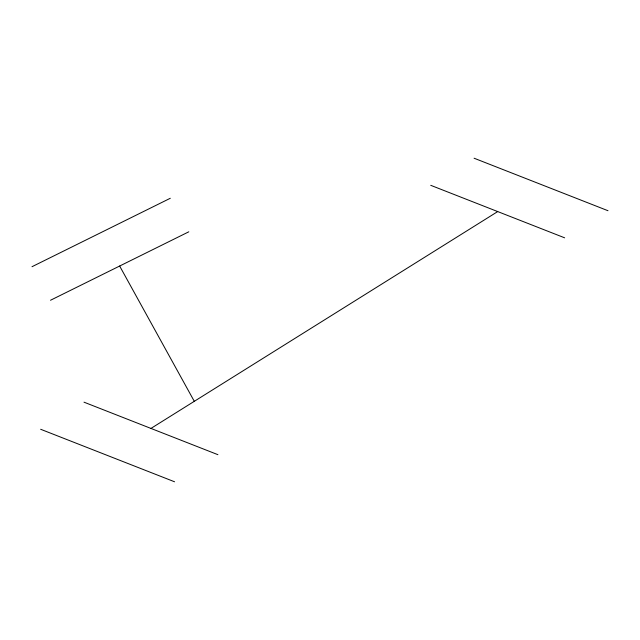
<?xml version="1.0" encoding="UTF-8"?>
<svg xmlns="http://www.w3.org/2000/svg" width="640" height="640" viewBox="0 0 640 640"><rect width="100%" height="100%" fill="white"/><g stroke="black" fill="none" stroke-linecap="round" stroke-linejoin="round"><path stroke-width="0.96" d="M150.96 428.424L497.704 211.576M32 266.712L170.296 198.272M50.504 300.256L188.8 231.808M474.088 158.216L608 210.72M430.744 185.32L564.656 237.824M84 402.176L217.912 454.68M40.664 429.28L174.568 481.784M119.656 266.032L194.296 401.32"/></g></svg>
